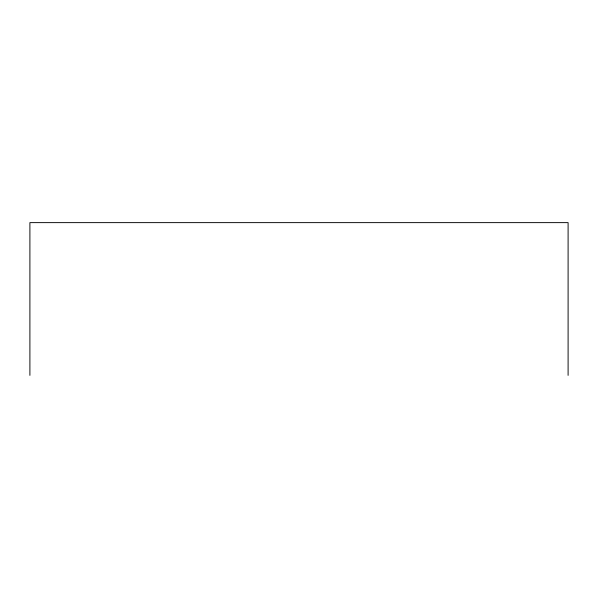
<?xml version="1.0" encoding="UTF-8"?>
<svg xmlns="http://www.w3.org/2000/svg" width="598" height="598" viewBox="0 0 598 598"><rect width="100%" height="100%" fill="white"/><g stroke="black" fill="none" stroke-linecap="round" stroke-linejoin="round"><path stroke-width="0.9" d="M568.1 375.372L568.1 222.628L29.9 222.628L29.9 375.372"/></g></svg>
